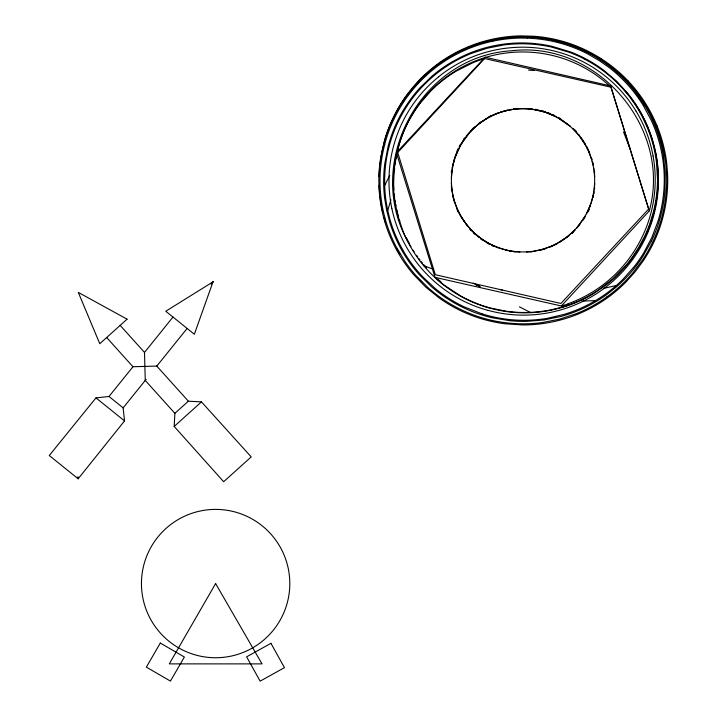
<?xml version="1.0" encoding="UTF-8"?>
<svg xmlns="http://www.w3.org/2000/svg" width="717" height="717" viewBox="0 0 717 717"><rect width="100%" height="100%" fill="white"/><g stroke="black" fill="none" stroke-linecap="round" stroke-linejoin="round"><path stroke-width="1.08" d="M451.36 178.031L451.997 170.547M594.76 183.489L594.268 189.315M156.799 366.091L188.374 401.197L201.468 401.887L251.219 456.908L223.65 481.707L174.186 426.436L174.876 413.342L145.255 380.413M379.768 165.591L381.704 152.497L385.45 137.512A143.355 143.203 12.8 0 1 391.661 120.985A145.13 144.968 15.9 0 1 434.995 65.982A143.355 143.203 55.5 0 1 449.631 56.051A145.892 145.739 62.1 0 1 465.378 47.985A144.018 143.866 70.8 0 1 499.22 37.884A143.57 143.418 82 0 1 516.814 36.011A153.608 153.447 80.8 0 1 521.241 35.868L534.524 36.28A145.721 145.569 -89.3 0 1 571.27 44.033A144.664 144.511 -70.6 0 1 585.574 50.002A144.368 144.216 -71.8 0 1 601.061 58.606M451.316 172.152L451.522 170.485M451.459 173.012L451.755 170.521M594.501 189.342L594.707 187.675M452.122 169.723L452.696 166.443M594.034 190.964L593.461 194.262M452.149 168.038L452.463 166.389M593.703 194.307L594.017 192.658M396.644 153.644L435.013 277.354L561.339 305.989L649.297 210.897L610.929 87.187L484.602 58.552L396.644 153.644L395.461 159.452A99.824 99.645 37.2 0 0 394.986 162.383L393.741 173.209L393.463 185.103A129.84 129.652 -17.7 0 0 394.78 200.93L398.025 216.516L403.187 231.609A126.703 126.524 -21.4 0 0 410.142 245.985A135.056 134.868 -36.1 0 0 418.818 259.429A130.906 130.727 -46.3 0 0 429.107 271.716A128.71 128.54 -45.6 0 0 440.821 282.704M452.803 164.758L453.18 163.118M452.857 165.618L454.784 158.367M592.744 197.525L593.309 195.078M592.977 197.578L593.353 195.947M649.297 210.897C672.241 127.922 597.216 40.528 511.678 50.755C418.441 56.204 361.153 167.805 410.993 246.773M592.529 198.331L591.373 202.346M384.724 144.287C389.161 127.366 396.797 111.314 407.023 97.118A142.342 142.181 35.4 0 1 418.092 83.629M402.811 249.937A139.17 138.999 -33.3 0 1 389.761 218.748L387.736 210.529L390.917 199.792M453.825 160.698L454.551 158.296M454.82 157.498L455.367 155.921M455.053 157.579L460.852 144.664L469.626 132.52M591.104 203.135L586.506 213.881M455.662 155.132L456.908 152.031M589.894 207.15L590.494 205.582M457.016 151.162L458.073 148.876M457.231 151.26L458.288 148.984M587.859 211.748L588.917 209.463M588.074 211.856L589.141 209.561M651.511 240.948L643.041 256.139A140.469 140.317 39.2 0 1 632.788 270.184A140.846 140.684 45.4 0 1 620.895 282.839A150.373 150.203 40.2 0 1 616.064 287.212L607.568 293.979A143.077 142.916 49.5 0 1 577.373 310.9A144.484 144.314 74 0 1 560.963 316.448L544.015 319.952L526.78 321.35A134.805 134.653 88.5 0 1 509.518 320.642L492.48 317.837A142.593 142.432 -73.7 0 1 475.936 312.935A140.326 140.165 -63.9 0 1 460.144 306.06A146.725 146.555 -69.4 0 1 452.579 301.929L445.293 297.34A146.815 146.644 -55.8 0 1 431.652 286.845L419.418 274.79A140.236 140.075 -39.5 0 1 408.744 261.329A140.693 140.532 -27.2 0 1 399.826 246.684A141.115 140.944 -18.6 0 1 389.985 222.969L386.714 210.556L384.599 197.901A142.208 142.038 -14.6 0 1 383.64 180.845A145.255 145.085 -1 0 1 384.76 163.808L387.969 147.066A132.717 132.555 25.7 0 1 391.697 134.841A138.56 138.399 15.8 0 1 400.328 115.41A141.213 141.043 25.7 0 1 409.335 100.998A137.064 136.902 32.6 0 1 419.992 87.779L432.19 75.993A139.627 139.465 47.7 0 1 445.723 65.812A147.819 147.639 50.2 0 1 451.101 62.433L460.377 57.351A138.883 138.713 57.6 0 1 475.936 50.755A140.729 140.559 68.7 0 1 492.176 46.139A137.377 137.216 82.6 0 1 508.828 43.549A139.591 139.421 -89.6 0 1 525.66 43.002A136.822 136.66 -79 0 1 552.726 46.515L570.768 52.036A131.426 131.265 -61.4 0 1 576.585 54.429A139.752 139.582 -68 0 1 589.688 61.017A136.409 136.239 -52.1 0 1 603.669 70.212L616.414 81.021L627.707 93.3A136.006 135.845 -34.6 0 1 645.372 121.478A128.854 128.684 -18.3 0 1 647.899 127.178L652.12 138.91L655.625 152.99A131.381 131.22 -5.5 0 1 657.803 169.427A136.409 136.239 -7 0 1 655.679 204.435A131.57 131.399 7.8 0 1 652.174 218.443A140.38 140.2 17 0 1 646.349 233.859A133.927 133.756 33.3 0 1 638.713 248.44L631.847 258.667A151.287 151.081 23.1 0 1 628.074 263.533A137.592 137.422 35 0 1 624.095 268.239L618.457 274.199A134.733 134.554 42.8 0 1 606.125 284.981L592.618 294.203A135.432 135.253 60.3 0 1 562.782 307.279L550.934 310.219A147.102 146.904 68.5 0 1 544.929 311.286C518.902 315.363 491.692 311.357 467.923 299.984A134.187 133.998 -70.3 0 1 440.812 282.713M387.736 210.529L386.203 202.203A139.824 139.663 -8.4 0 1 384.697 185.38L389.788 175.414M459.212 146.626L460.431 144.422M459.427 146.743L463.29 140.281M585.296 216.068L576.504 228.23M585.511 216.193L582.849 220.46M463.567 139.457L464.526 138.076M463.765 139.591L464.724 138.22M407.964 94.743L409.282 92.995A144.26 144.108 34.5 0 1 448.259 57.817M156.736 366.091L132.977 366.737L108.993 396.483L95.961 397.89L49.276 455.528L78.162 478.795L124.543 420.915L123.136 407.874L146.089 379.383M145.255 380.368L144.493 352.459L172.976 317.057M211.112 284.192L213.209 281.584M156.521 366.432L187.119 328.449M466.229 136.212L468.9 132.995M579.91 224.538L577.23 227.764M470.02 131.749L474.762 127.026M470.2 131.91C485.526 114.962 509.321 106.241 531.969 109.271M471.58 129.759L473.991 127.42M574.801 230.067L567.371 236.789L557.62 243.215M574.971 230.238L571.969 233.168M572.139 233.339L573.367 232.191M174.876 413.342L188.374 401.197M174.186 426.436L201.468 401.887M438.616 76.844L435.488 79.453A130.79 130.628 51.6 0 0 426.615 87.797A134.016 133.855 25.9 0 0 399.692 128.316L398.177 132.098A129.096 128.935 28 0 0 394.242 143.678L393.696 145.65A134.796 134.626 17.6 0 0 390.675 159.595A135.074 134.904 -17.8 0 0 391.823 208.351M477.298 124.848L488.367 117.355M568.814 235.92L559.197 242.615M478.454 123.602L480.462 122.078M598.408 290L612.82 278.823L625.582 265.765A136.185 135.997 23.5 0 0 633.048 256.112L638.596 247.58L644.377 236.825A134.85 134.679 18.5 0 0 647.666 229.35A146.564 146.367 7.7 0 0 649.835 223.623L653.393 211.918A136.284 136.105 0.1 0 0 657.516 179.528L656.557 163.144A135.737 135.567 -17.5 0 0 653.662 147.003L652.631 143.033A134.993 134.823 -21.9 0 0 649.485 133.228A150.212 150.005 -37.4 0 0 647.254 127.474L642.047 116.297A134.823 134.653 -25.2 0 0 633.505 102.199A140.505 140.326 -43.7 0 0 624.668 90.781A135.576 135.405 -63.1 0 0 584.265 58.991M488.985 116.728L490.473 115.966M489.093 116.943L492.848 115.087M556.885 243.628L553.148 245.474M557.001 243.834L553.246 245.698M493.601 114.738L495.913 113.752M552.386 245.832L542.984 249.274L534.022 251.246M550.181 247.042L552.493 246.048M573.573 301.651L579.954 298.837A133.192 132.986 35.3 0 0 590.539 293.181A131.946 131.767 41.9 0 0 602.19 285.456A132.367 132.197 41.6 0 0 615.849 273.742A132.197 132.027 34.4 0 0 626.559 261.822A132.412 132.242 -1.7 0 0 654.997 172.008A133.228 133.057 -11 0 0 653.079 156.028M471.374 53.416L487.237 48.218L503.603 45.001A136.615 136.454 86.9 0 1 536.854 44.624A135.773 135.603 -78.9 0 1 551.203 46.99L569.101 52.269A132.573 132.403 -62.3 0 1 584.283 58.964M496.693 113.447L498.252 112.847M564.207 305.083L561.339 305.989M478.087 43.925C501.138 36.433 526.063 34.703 549.876 39.265A144.879 144.726 -87.9 0 1 583.333 49.975A149.602 149.441 -72.3 0 1 593.156 54.976L595.074 56.06A132.869 132.726 -51.6 0 1 600.721 59.502C614.908 68.653 627.492 80.277 637.673 93.748A143.445 143.292 -32.3 0 1 655.248 124.184A138.489 138.336 -18.4 0 1 658.466 132.376M484.602 58.552L478.992 60.398A118.995 118.825 52.7 0 0 472.575 62.89L455.878 71.315A128.191 128.02 51.5 0 0 442.882 80.268A129.607 129.427 40.5 0 0 431.069 90.763L420.628 102.639A126.443 126.264 31.4 0 0 411.71 115.724A131.785 131.605 23.3 0 0 404.469 129.831A128.325 128.155 15.2 0 0 395.417 160.223M500.618 112.022L502.223 111.529M543.853 249.265L545.458 248.772M503.02 111.287L504.634 110.848M541.434 249.946L543.056 249.507M505.44 110.624L507.887 110.059M538.996 250.547L540.627 250.161M603.338 288.458L616.333 285.491M510.352 109.576L512.001 109.307M513.623 108.832L515.29 108.626M513.659 109.074L517.817 108.643M532.372 251.479L526.547 252.008M530.741 251.927L532.399 251.721M582.204 301.131L595.522 300.593M527.389 38.144L520.865 38.064A147.182 147.012 78.1 0 0 509.984 38.619A144.879 144.717 71.9 0 0 492.767 41.21M519.87 252.017L513.22 251.425M528.528 70.087L534.353 70.553M527.846 108.617L532.005 109.038M530.365 108.59L532.032 108.796M513.193 251.658L515.684 251.963M532.803 109.369L544.974 112.157L556.473 117.005M512.395 251.291L509.106 250.717M500.376 289.605L502.285 289.964M535.357 109.28L537.006 109.602M535.312 109.522L536.952 109.835M509.061 250.959L510.71 251.273M537.777 109.997L540.224 110.552M505.852 250L508.29 250.565M505.79 250.242L507.421 250.609M541.03 110.768L545.045 111.924M505.046 249.794L501.031 248.638M542.715 110.965L545.117 111.7M482.057 313.867L464.186 306.876A141.984 141.814 -72.7 0 1 449.281 298.666A144.601 144.431 -59.3 0 1 435.47 288.7L423.021 277.138A134.85 134.688 -31.9 0 1 413.359 265.855A138.775 138.614 -42.8 0 1 402.775 249.964M545.834 112.193L547.421 112.739M500.242 248.36C472.476 239.478 452.068 212.169 451.369 183.032M423.774 265.729L433.113 269.162M475.658 284.792L479.807 286.316M548.29 112.811L549.858 113.411M548.2 113.035L556.589 116.799M496.236 247.159L497.795 247.75M552.171 114.388L554.456 115.446M491.638 245.124L493.914 246.182M491.53 245.339L493.816 246.397M473.229 283.107L480.103 286.639M519.404 306.822L530.213 312.37M557.208 117.409L568.904 125.358M489.397 243.986L482.926 240.123M487.076 242.982L489.281 244.201M558.902 117.794L561.061 119.094M558.785 118.009L570.329 126.264M480.865 238.68L482.245 239.639M480.731 238.878L482.102 239.837M478.857 237.175L475.64 234.504M108.993 396.483L123.136 407.874M95.961 397.89L124.543 420.915M435.013 277.354L440.238 281.969A106.546 106.268 -7.8 0 0 441.797 283.206M475.004 233.957L469.662 228.633M473.614 232.989L474.842 234.136M610.929 87.187L610.212 86.506A130.987 130.79 -71.8 0 0 598.856 77.042A128.343 128.173 -74 0 0 558.391 57.037A128.836 128.666 47.6 0 0 438.087 83.629A129.159 128.988 29.1 0 0 408.798 120.734M573.555 128.935L575.894 131.345M572.793 128.522L577.382 133.38M574.917 129.956L576.074 131.184M470.056 229.413L471.212 230.641M628.307 81.164C640.487 94.061 650.247 109.226 656.96 125.645M120.169 325.375L144.493 352.414M106.672 337.519L132.959 366.737M426.31 267.593L423.693 264.6M578.646 134.5L579.712 135.8M577.938 134.007L579.515 135.952M467.484 226.097L460.798 216.489M418.737 258.371L419.938 259.957M580.026 136.615L585.959 145.712M581.227 137.807L585.35 144.126M413.082 250.17L414.157 251.837M460.386 215.754L456.379 207.473M586.578 146.331L588.433 150.086M586.363 146.438L588.218 150.185M623.467 131.794L630.109 149.037M457.141 209.884L458.208 212.16M588.791 150.848L589.777 153.16M588.567 150.946L591.767 159.559M658.466 132.376L661.146 140.765M399.261 219.375L399.853 221.275M591.507 157.883L592 159.488M454.157 201.154L454.65 202.759M398.688 217.457L396.716 209.722M592.233 161.164L593.237 165.215M453.476 198.734L453.906 200.357M592.905 162.714L593.291 164.345M452.875 196.297L453.252 197.928M395.551 203.843L395.909 205.806M593.721 167.679L593.99 169.329M394.924 199.9L395.228 201.871M594.465 170.951L594.671 172.618M594.223 170.978L594.751 176.803M451.8 190.543L451.343 186.384M451.352 188.912L451.558 190.579M394.655 197.928L394.216 193.966M77.929 476.626L78.162 478.795M440.937 281.781A132.152 131.982 -59.2 0 1 437.881 279.182M426.498 267.871A131.023 130.844 -39.8 0 1 425.181 266.357M422.6 263.282A127.026 126.855 -42.3 0 1 421.345 261.714M417.742 256.91A127.026 126.855 -42.3 0 1 416.586 255.27M409.273 243.323A127.097 126.936 -29.9 0 1 406.53 237.981M393.884 189.987A131.193 131.014 -9.4 0 1 395.399 160.214M421.578 281.951A132.968 132.824 -34.5 0 1 420.028 280.392M399.844 254.356A143.794 143.642 -36.7 0 1 396.546 248.629M385.441 222.279A144.924 144.771 -28.6 0 1 384.204 218.04M382.6 211.632A144.924 144.771 -28.6 0 1 380.001 196.422M379.553 192.031A144.924 144.771 -28.6 0 1 379.383 189.826A145.094 144.951 -1 0 1 379.159 185.416M379.105 176.606A145.094 144.951 -1 0 1 379.589 167.796M601.025 58.651A144.35 144.198 -63.1 0 1 628.325 81.146M656.978 125.636A146.017 145.856 -31.2 0 1 666.254 159.792A156.225 156.055 -16.5 0 1 666.792 164.193L667.536 173.039A132.95 132.815 6.5 0 1 667.724 179.689C667.769 196.691 664.856 213.693 659.048 229.682A144.449 144.296 26.2 0 1 642.97 261.212L635.056 271.895L626.165 281.799A150.687 150.525 43.6 0 1 619.757 287.92A144.296 144.144 50.4 0 1 557.656 320.714A145.192 145.04 75.4 0 1 540.242 323.923A143.606 143.454 80.3 0 1 522.55 324.935L504.858 323.77A151.206 151.045 -84.9 0 1 487.47 320.436A140.711 140.559 -70.5 0 1 470.612 315.014A148.231 148.069 -76.2 0 1 458.468 309.627L454.533 307.584A149.539 149.378 -61.6 0 1 439.503 298.218L425.737 287.105L413.431 274.369A143.337 143.185 -33.4 0 1 393.974 244.918A143.857 143.705 -32.4 0 1 386.311 226.554A146.286 146.125 -15.3 0 1 379.49 194.182A133.738 133.586 5 0 1 378.997 187.567L378.854 180.944A153.25 153.079 -4.6 0 1 378.997 174.321A142.02 141.867 -2 0 1 380.494 158.932L384.213 141.751A150.946 150.785 8.5 0 1 390.039 125L397.863 109.19A141.446 141.294 35.8 0 1 407.552 94.429L418.961 81.012A142.907 142.755 49.1 0 1 478.114 43.988M596.625 57.584A142.764 142.611 -69.1 0 0 581.093 49.437A144.018 143.857 -77.7 0 0 564.655 43.253L554.053 40.421A153.42 153.25 -88 0 0 547.591 39.121A142.808 142.656 -87.2 0 0 530.141 37.096L512.565 37.23L497.284 39.121A143.346 143.185 59.9 0 0 463.845 49.652A143.31 143.149 51.4 0 0 448.295 57.871M596.616 57.602A144.072 143.911 -66.2 0 1 611.045 67.568A141.948 141.796 -56.8 0 1 624.113 79.237A145.614 145.452 -51.6 0 1 635.647 92.412L645.497 106.896A143.534 143.382 -30.4 0 1 659.497 138.874A143.346 143.194 -19.7 0 1 663.44 155.885L665.286 173.254L665 190.704A146.644 146.474 -2.8 0 1 663.377 203.691L662.571 207.966A144.726 144.565 8.5 0 1 651.52 240.948M402.945 101.975A149.019 148.858 24.6 0 1 404.155 100.138M661.155 140.765A142.871 142.719 -6.3 0 1 664.928 157.955A143.543 143.391 -5.9 0 1 651.914 243.628A142.808 142.656 25 0 1 643.257 258.945L632.726 273.052A149.647 149.486 37.9 0 1 620.555 285.742A140.209 140.057 51.2 0 1 606.932 296.865M606.932 296.856A145.479 145.318 47.2 0 1 593.972 305.182L592.054 306.249A148.15 147.989 61.5 0 1 576.127 313.723L559.43 319.19L542.177 322.569A142.575 142.423 88.2 0 1 507.116 322.892A143.05 142.898 -89.1 0 1 487.668 319.37A145.264 145.112 -72.4 0 1 456.989 307.584A138.202 138.049 -53 0 1 445.615 300.979A151.735 151.574 -60.7 0 1 440.166 297.295A141.428 141.276 -59.3 0 1 428.139 287.741L415.743 275.31A149.512 149.342 -48.1 0 1 404.971 261.472L395.999 246.433A140.873 140.72 -21.1 0 1 388.901 230.39A138.596 138.444 -13.2 0 1 386.122 222.091L383.846 213.639A142.298 142.145 -9.2 0 1 384.778 144.305M418.101 83.638A145.013 144.852 35.7 0 1 429.062 72.991L430.72 71.575A143.373 143.221 46.4 0 1 444.728 61.16A142.244 142.091 54.3 0 1 459.893 52.556A143.418 143.257 57 0 1 475.989 45.861A141.536 141.374 66.6 0 1 492.767 41.192M527.389 38.162A142.97 142.817 -87.2 0 1 561.671 43.576M561.662 43.585A142.826 142.665 -76.9 0 1 578.036 49.383A145.04 144.879 -71.7 0 1 587.868 54.008L599.125 60.542L608.043 66.735A144.296 144.135 -59.4 0 1 619.649 76.522L621.209 78.019A144.045 143.884 -48.4 0 1 642.952 104.933L651.153 120.169A140.227 140.075 -18.5 0 1 657.462 136.284A140.657 140.496 -12.8 0 1 661.728 153.017A144.709 144.547 -16.5 0 1 663.61 165.86L663.96 170.162A142.611 142.45 -7.7 0 1 662.051 204.551A143.794 143.633 16.4 0 1 657.955 221.311L651.87 237.417L643.857 252.644A135.208 135.065 30.6 0 1 634.07 266.787L622.625 279.639A142.28 142.118 48.3 0 1 609.701 290.941A141.527 141.366 58.8 0 1 584.158 306.661L580.268 308.462A146.017 145.856 66 0 1 564.189 314.369L547.537 318.276A140.093 139.932 81.9 0 1 530.517 320.132A140.532 140.371 -85.3 0 1 513.435 319.89A139.465 139.304 -76 0 1 482.057 313.849M384.706 185.38A141.984 141.814 -5.8 0 1 384.904 172.698L385.235 168.495A139.134 138.964 -0.5 0 1 387.825 151.825A140.747 140.577 8.8 0 1 392.45 135.621A137.601 137.431 22.2 0 1 398.993 120.115A139.69 139.519 32.4 0 1 407.364 105.533A136.221 136.051 44 0 1 427.538 81.442L429.062 80.008A145.641 145.461 34.8 0 1 438.687 71.933A132.331 132.17 61.2 0 1 443.769 68.223A139.914 139.743 51.6 0 1 456.236 60.515A136.875 136.705 68 0 1 471.374 53.425M598.417 290.009A135.28 135.101 53.6 0 1 569.621 304.617A131.543 131.372 71.4 0 1 538.234 311.761A136.069 135.889 85.7 0 1 522.164 312.478A128.899 128.728 -78.5 0 1 506.148 311.196L490.419 308.014A138.856 138.668 -84.1 0 1 480.847 305.048L475.228 302.933A131.668 131.489 -82.5 0 1 460.807 296.049L444.137 285.088A126.882 126.586 -11.1 0 1 441.771 283.242M613.833 79.435A136.786 136.624 -64.1 0 1 622.67 88.191M624.077 89.724A136.113 135.943 -34.6 0 1 628.101 94.465M630.655 97.718A136.113 135.943 -34.6 0 1 633.12 101.052M634.33 102.737A135.934 135.773 -29.2 0 1 643.848 118.753A132.959 132.797 -27.8 0 1 649.701 132A141.357 141.186 -28.8 0 1 653.572 143.821A128.935 128.782 -9.2 0 1 655.096 149.844A135.612 135.45 -11.9 0 1 657.104 199.165A138.363 138.193 7.3 0 1 654.298 213.352A135.343 135.181 18.9 0 1 648.482 230.991M648.5 230.999A135.45 135.28 22 0 1 633.64 258.093A134.76 134.599 41.2 0 1 611.484 282.453A137.225 137.055 42.6 0 1 600.066 291.29L598.363 292.446A136.839 136.669 52.5 0 1 568.993 307.235A130.333 130.162 79.6 0 1 559.188 310.327L553.192 311.823A134.527 134.366 84.3 0 1 488.08 310.362M488.071 310.398A135.576 135.414 -78.9 0 1 472.503 305.137A135.513 135.343 -65.7 0 1 455.949 296.99A134.814 134.644 -61 0 1 443.922 289.139A135.056 134.895 -56.3 0 1 401.493 237.399A133.317 133.156 -18.8 0 1 391.84 208.351M438.571 76.8A133.64 133.47 56.7 0 1 513.049 47.546A133.066 132.896 -88.3 0 1 529.271 47.349A134.124 133.954 -76.6 0 1 547.34 49.536A131.659 131.498 -78.8 0 1 561.124 52.906A133.712 133.541 -75.5 0 1 576.262 58.552A132.95 132.779 -75.6 0 1 592.376 67.04A133.873 133.703 -59.6 0 1 616.109 85.771A131.964 131.803 -42.5 0 1 636.015 111.081M636.024 111.081A134.204 134.025 -40.4 0 1 643.534 125.341A132.295 132.125 -31.4 0 1 649.243 140.398A132.681 132.511 -21.7 0 1 653.088 156.028M573.573 301.642A127.501 127.232 -74 0 1 567.972 303.802M568.025 303.963A129.777 129.589 58.5 0 1 564.261 305.254M394.52 169.911A129.445 129.275 -78 0 1 394.691 167.93M395.139 163.996A129.445 129.275 -78 0 1 408.735 120.707M212.994 281.862L194.343 334.265L165.761 311.241L212.994 281.862M215.629 583.575L169.293 663.879L262.01 663.879L215.629 583.575M160.312 643.068L146.367 667.142L170.431 681.087L184.377 657.014L160.312 643.068M485.122 57.208L397.442 151.592L435.336 274.719L560.918 303.47L648.607 209.086L610.705 85.95L485.122 57.208M127.061 319.173L99.771 343.721L78.296 292.402L127.061 319.173M270.945 643.328L246.63 656.835L260.137 681.15L284.452 667.644L270.945 643.328M178.542 647.809A74.174 74.174 0 0 0 289.802 583.575A74.174 74.174 0 0 0 178.542 519.332A74.174 74.174 0 0 0 178.542 647.809M484.289 240.571A71.61 71.61 0 0 0 594.554 183.767A71.61 71.61 0 0 0 490.222 116.674A71.61 71.61 0 0 0 484.289 240.571"/></g></svg>
